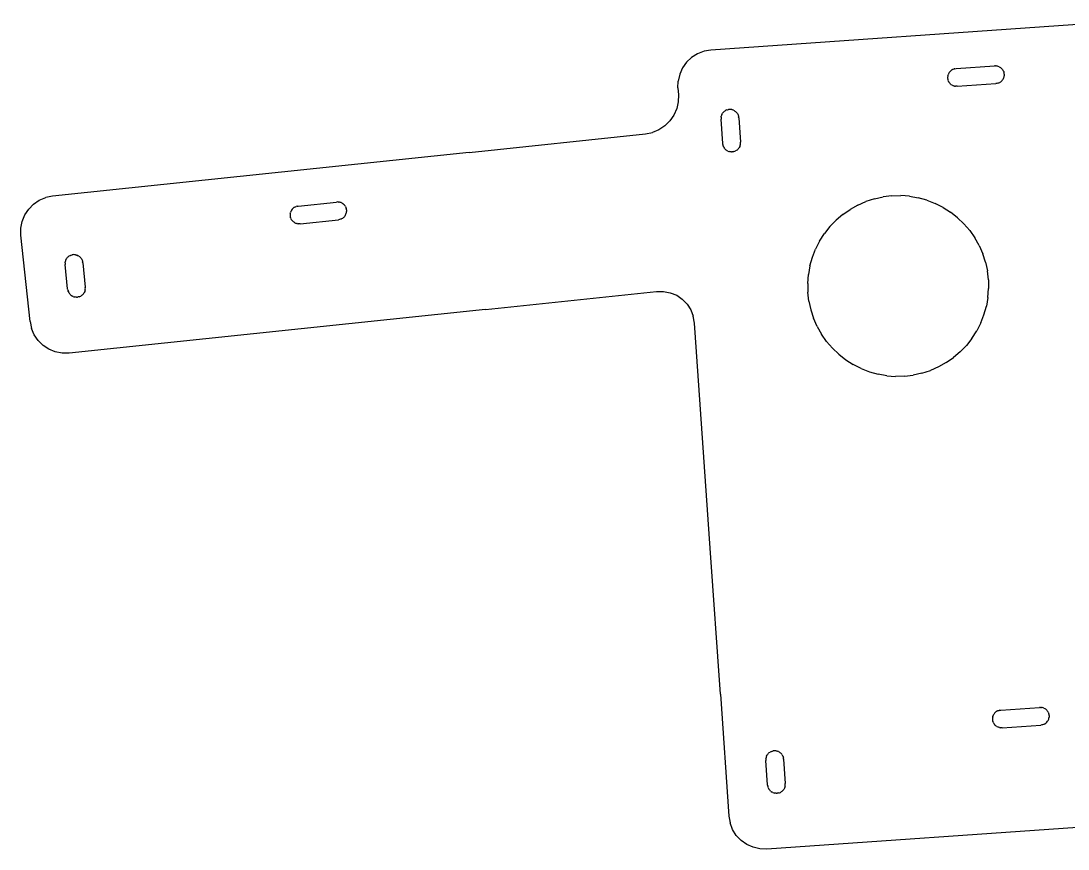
# Model space of a CAD drawing. Extents: x -62 to 45, y -37 to 20.
# Drawn here: x -61.99 to -32.48, y -26.92 to -3.58 of the extents above; entities that cross this region are included whole.
import ezdxf

# ---------------------------------------------------------------- set-up
doc = ezdxf.new("R2010")
doc.units = 0

msp = doc.modelspace()

# ---------------------------------------------------------------- linework, layer by layer
for p, q in [((-30.775, -3.576, 0), (-42.546, -4.399, 0)), ((-42.546, -4.399, 0), (-42.739, -4.432, 0)), ((-43.088, -4.606, 0), (-43.231, -4.741, 0)), ((-42.922, -4.502, 0), (-43.088, -4.606, 0)), ((-42.739, -4.432, 0), (-42.922, -4.502, 0)), ((-43.344, -4.9, 0), (-43.424, -5.079, 0)), ((-43.231, -4.741, 0), (-43.344, -4.9, 0)), ((-35.815, -5.006, 0), (-35.83, -5.025, 0)), ((-35.798, -4.988, 0), (-35.815, -5.006, 0)), ((-35.779, -4.972, 0), (-35.798, -4.988, 0)), ((-35.759, -4.958, 0), (-35.779, -4.972, 0)), ((-35.738, -4.946, 0), (-35.759, -4.958, 0)), ((-35.738, -4.946, 0), (-35.715, -4.936, 0)), ((-35.715, -4.936, 0), (-35.692, -4.929, 0)), ((-35.668, -4.924, 0), (-35.692, -4.929, 0)), ((-35.668, -4.924, 0), (-35.639, -4.92, 0)), ((-35.639, -4.92, 0), (-34.551, -4.844, 0)), ((-34.522, -4.843, 0), (-34.551, -4.844, 0)), ((-34.522, -4.843, 0), (-34.498, -4.845, 0)), ((-34.473, -4.85, 0), (-34.498, -4.845, 0)), ((-34.45, -4.856, 0), (-34.473, -4.85, 0)), ((-34.427, -4.865, 0), (-34.45, -4.856, 0)), ((-34.427, -4.865, 0), (-34.405, -4.876, 0)), ((-34.405, -4.876, 0), (-34.385, -4.889, 0)), ((-34.365, -4.905, 0), (-34.385, -4.889, 0)), ((-34.365, -4.905, 0), (-34.348, -4.922, 0)), ((-34.348, -4.922, 0), (-34.332, -4.94, 0)), ((-34.332, -4.94, 0), (-34.318, -4.96, 0)), ((-34.306, -4.982, 0), (-34.318, -4.96, 0)), ((-34.306, -4.982, 0), (-34.296, -5.004, 0)), ((-34.296, -5.004, 0), (-34.288, -5.027, 0)), ((-43.474, -5.466, 0), (-43.468, -5.271, 0)), ((-43.424, -5.079, 0), (-43.468, -5.271, 0)), ((-35.874, -5.138, 0), (-35.876, -5.163, 0)), ((-35.876, -5.163, 0), (-35.876, -5.187, 0)), ((-35.876, -5.187, 0), (-35.873, -5.212, 0)), ((-35.87, -5.114, 0), (-35.874, -5.138, 0)), ((-35.873, -5.212, 0), (-35.867, -5.236, 0)), ((-35.87, -5.114, 0), (-35.863, -5.091, 0)), ((-35.86, -5.259, 0), (-35.867, -5.236, 0)), ((-35.854, -5.068, 0), (-35.863, -5.091, 0)), ((-35.86, -5.259, 0), (-35.85, -5.281, 0)), ((-35.843, -5.046, 0), (-35.854, -5.068, 0)), ((-35.838, -5.303, 0), (-35.85, -5.281, 0)), ((-35.83, -5.025, 0), (-35.843, -5.046, 0)), ((-35.824, -5.323, 0), (-35.838, -5.303, 0)), ((-34.418, -5.317, 0), (-34.396, -5.305, 0)), ((-34.396, -5.305, 0), (-34.376, -5.291, 0)), ((-34.376, -5.291, 0), (-34.358, -5.275, 0)), ((-34.358, -5.275, 0), (-34.341, -5.257, 0)), ((-34.341, -5.257, 0), (-34.325, -5.238, 0)), ((-34.325, -5.238, 0), (-34.312, -5.217, 0)), ((-34.312, -5.217, 0), (-34.301, -5.195, 0)), ((-34.301, -5.195, 0), (-34.292, -5.172, 0)), ((-34.292, -5.172, 0), (-34.286, -5.149, 0)), ((-34.283, -5.051, 0), (-34.288, -5.027, 0)), ((-34.286, -5.149, 0), (-34.281, -5.125, 0)), ((-34.28, -5.076, 0), (-34.283, -5.051, 0)), ((-34.279, -5.1, 0), (-34.281, -5.125, 0)), ((-34.28, -5.076, 0), (-34.279, -5.1, 0)), ((-43.474, -5.466, 0), (-43.46, -5.656, 0)), ((-35.808, -5.341, 0), (-35.824, -5.323, 0)), ((-35.79, -5.358, 0), (-35.808, -5.341, 0)), ((-35.771, -5.373, 0), (-35.79, -5.358, 0)), ((-35.75, -5.387, 0), (-35.771, -5.373, 0)), ((-35.75, -5.387, 0), (-35.728, -5.398, 0)), ((-35.728, -5.398, 0), (-35.706, -5.407, 0)), ((-35.682, -5.413, 0), (-35.706, -5.407, 0)), ((-35.682, -5.413, 0), (-35.658, -5.418, 0)), ((-35.633, -5.419, 0), (-35.658, -5.418, 0)), ((-35.604, -5.419, 0), (-35.633, -5.419, 0)), ((-35.604, -5.419, 0), (-34.517, -5.343, 0)), ((-34.487, -5.339, 0), (-34.517, -5.343, 0)), ((-34.463, -5.334, 0), (-34.487, -5.339, 0)), ((-34.44, -5.326, 0), (-34.463, -5.334, 0)), ((-34.418, -5.317, 0), (-34.44, -5.326, 0)), ((-43.466, -5.853, 0), (-43.509, -6.046, 0)), ((-43.46, -5.656, 0), (-43.466, -5.853, 0)), ((-43.509, -6.046, 0), (-43.589, -6.228, 0)), ((-42.24, -6.216, 0), (-42.229, -6.194, 0)), ((-42.229, -6.194, 0), (-42.215, -6.174, 0)), ((-42.2, -6.154, 0), (-42.215, -6.174, 0)), ((-42.2, -6.154, 0), (-42.183, -6.137, 0)), ((-42.183, -6.137, 0), (-42.165, -6.121, 0)), ((-42.165, -6.121, 0), (-42.145, -6.107, 0)), ((-42.123, -6.095, 0), (-42.145, -6.107, 0)), ((-42.101, -6.085, 0), (-42.123, -6.095, 0)), ((-42.101, -6.085, 0), (-42.078, -6.077, 0)), ((-42.078, -6.077, 0), (-42.054, -6.072, 0)), ((-42.029, -6.069, 0), (-42.054, -6.072, 0)), ((-42.005, -6.069, 0), (-42.029, -6.069, 0)), ((-41.98, -6.07, 0), (-42.005, -6.069, 0)), ((-41.956, -6.075, 0), (-41.98, -6.07, 0)), ((-41.956, -6.075, 0), (-41.933, -6.081, 0)), ((-41.91, -6.09, 0), (-41.933, -6.081, 0)), ((-41.91, -6.09, 0), (-41.888, -6.101, 0)), ((-41.867, -6.115, 0), (-41.888, -6.101, 0)), ((-41.867, -6.115, 0), (-41.848, -6.13, 0)), ((-41.848, -6.13, 0), (-41.83, -6.147, 0)), ((-41.814, -6.165, 0), (-41.83, -6.147, 0)), ((-41.8, -6.185, 0), (-41.814, -6.165, 0)), ((-41.8, -6.185, 0), (-41.788, -6.207, 0)), ((-43.702, -6.392, 0), (-43.844, -6.532, 0)), ((-43.589, -6.228, 0), (-43.702, -6.392, 0)), ((-42.26, -6.287, 0), (-42.261, -6.311, 0)), ((-42.261, -6.311, 0), (-42.261, -6.341, 0)), ((-42.213, -7.029, 0), (-42.261, -6.341, 0)), ((-42.26, -6.287, 0), (-42.255, -6.263, 0)), ((-42.249, -6.239, 0), (-42.255, -6.263, 0)), ((-42.24, -6.216, 0), (-42.249, -6.239, 0)), ((-41.788, -6.207, 0), (-41.778, -6.229, 0)), ((-41.778, -6.229, 0), (-41.771, -6.253, 0)), ((-41.771, -6.253, 0), (-41.766, -6.276, 0)), ((-41.762, -6.306, 0), (-41.766, -6.276, 0)), ((-41.762, -6.306, 0), (-41.714, -6.994, 0)), ((-49.361, -7.281, 0), (-44.385, -6.758, 0)), ((-44.385, -6.758, 0), (-44.192, -6.719, 0)), ((-44.01, -6.642, 0), (-44.192, -6.719, 0)), ((-43.844, -6.532, 0), (-44.01, -6.642, 0)), ((-42.209, -7.058, 0), (-42.213, -7.029, 0)), ((-42.209, -7.058, 0), (-42.204, -7.082, 0)), ((-41.72, -7.072, 0), (-41.726, -7.096, 0)), ((-41.72, -7.072, 0), (-41.715, -7.048, 0)), ((-41.715, -7.048, 0), (-41.713, -7.024, 0)), ((-41.713, -7.024, 0), (-41.714, -6.994, 0)), ((-49.361, -7.281, 0), (-61.096, -8.515, 0)), ((-42.196, -7.106, 0), (-42.204, -7.082, 0)), ((-42.196, -7.106, 0), (-42.186, -7.128, 0)), ((-42.186, -7.128, 0), (-42.175, -7.149, 0)), ((-42.16, -7.169, 0), (-42.175, -7.149, 0)), ((-42.145, -7.188, 0), (-42.16, -7.169, 0)), ((-42.127, -7.205, 0), (-42.145, -7.188, 0)), ((-42.127, -7.205, 0), (-42.108, -7.22, 0)), ((-42.108, -7.22, 0), (-42.087, -7.233, 0)), ((-42.065, -7.244, 0), (-42.087, -7.233, 0)), ((-42.065, -7.244, 0), (-42.042, -7.253, 0)), ((-42.042, -7.253, 0), (-42.019, -7.26, 0)), ((-41.994, -7.264, 0), (-42.019, -7.26, 0)), ((-41.97, -7.266, 0), (-41.994, -7.264, 0)), ((-41.97, -7.266, 0), (-41.946, -7.266, 0)), ((-41.921, -7.263, 0), (-41.946, -7.266, 0)), ((-41.897, -7.257, 0), (-41.921, -7.263, 0)), ((-41.897, -7.257, 0), (-41.874, -7.25, 0)), ((-41.874, -7.25, 0), (-41.852, -7.24, 0)), ((-41.83, -7.228, 0), (-41.852, -7.24, 0)), ((-41.81, -7.214, 0), (-41.83, -7.228, 0)), ((-41.791, -7.198, 0), (-41.81, -7.214, 0)), ((-41.774, -7.18, 0), (-41.791, -7.198, 0)), ((-41.771, -7.176, 0), (-41.774, -7.18, 0)), ((-41.771, -7.176, 0), (-41.759, -7.161, 0)), ((-41.746, -7.14, 0), (-41.759, -7.161, 0)), ((-41.735, -7.119, 0), (-41.746, -7.14, 0)), ((-41.726, -7.096, 0), (-41.735, -7.119, 0)), ((-61.469, -8.63, 0), (-61.288, -8.554, 0)), ((-61.096, -8.515, 0), (-61.288, -8.554, 0)), ((-37.94, -8.587, 0), (-37.696, -8.533, 0)), ((-37.447, -8.503, 0), (-37.696, -8.533, 0)), ((-37.447, -8.503, 0), (-37.197, -8.498, 0)), ((-36.947, -8.518, 0), (-37.197, -8.498, 0)), ((-36.947, -8.518, 0), (-36.701, -8.561, 0)), ((-61.769, -8.88, 0), (-61.631, -8.74, 0)), ((-61.631, -8.74, 0), (-61.469, -8.63, 0)), ((-54.313, -8.851, 0), (-54.332, -8.868, 0)), ((-54.294, -8.837, 0), (-54.313, -8.851, 0)), ((-54.273, -8.824, 0), (-54.294, -8.837, 0)), ((-54.273, -8.824, 0), (-54.251, -8.813, 0)), ((-54.251, -8.813, 0), (-54.228, -8.805, 0)), ((-54.204, -8.799, 0), (-54.228, -8.805, 0)), ((-54.204, -8.799, 0), (-54.175, -8.794, 0)), ((-54.175, -8.794, 0), (-53.091, -8.68, 0)), ((-53.061, -8.679, 0), (-53.091, -8.68, 0)), ((-53.061, -8.679, 0), (-53.037, -8.68, 0)), ((-53.013, -8.683, 0), (-53.037, -8.68, 0)), ((-52.989, -8.689, 0), (-53.013, -8.683, 0)), ((-52.966, -8.697, 0), (-52.989, -8.689, 0)), ((-52.966, -8.697, 0), (-52.943, -8.707, 0)), ((-52.943, -8.707, 0), (-52.922, -8.72, 0)), ((-52.903, -8.734, 0), (-52.922, -8.72, 0)), ((-52.903, -8.734, 0), (-52.884, -8.751, 0)), ((-52.884, -8.751, 0), (-52.868, -8.769, 0)), ((-52.868, -8.769, 0), (-52.853, -8.788, 0)), ((-52.84, -8.809, 0), (-52.853, -8.788, 0)), ((-52.84, -8.809, 0), (-52.83, -8.831, 0)), ((-52.83, -8.831, 0), (-52.821, -8.854, 0)), ((-38.407, -8.765, 0), (-38.625, -8.888, 0)), ((-38.407, -8.765, 0), (-38.178, -8.665, 0)), ((-37.94, -8.587, 0), (-38.178, -8.665, 0)), ((-36.46, -8.629, 0), (-36.701, -8.561, 0)), ((-36.46, -8.629, 0), (-36.227, -8.72, 0)), ((-36.004, -8.833, 0), (-36.227, -8.72, 0)), ((-36.004, -8.833, 0), (-35.793, -8.968, 0)), ((-61.95, -9.225, 0), (-61.876, -9.043, 0)), ((-61.876, -9.043, 0), (-61.769, -8.88, 0)), ((-54.402, -9.021, 0), (-54.403, -9.045, 0)), ((-54.403, -9.045, 0), (-54.402, -9.07, 0)), ((-54.399, -8.996, 0), (-54.402, -9.021, 0)), ((-54.402, -9.07, 0), (-54.398, -9.094, 0)), ((-54.399, -8.996, 0), (-54.393, -8.973, 0)), ((-54.398, -9.094, 0), (-54.392, -9.118, 0)), ((-54.385, -8.949, 0), (-54.393, -8.973, 0)), ((-54.384, -9.141, 0), (-54.392, -9.118, 0)), ((-54.375, -8.927, 0), (-54.385, -8.949, 0)), ((-54.384, -9.141, 0), (-54.373, -9.163, 0)), ((-54.362, -8.906, 0), (-54.375, -8.927, 0)), ((-54.348, -8.886, 0), (-54.362, -8.906, 0)), ((-54.332, -8.868, 0), (-54.348, -8.886, 0)), ((-52.941, -9.148, 0), (-52.92, -9.135, 0)), ((-52.92, -9.135, 0), (-52.9, -9.121, 0)), ((-52.9, -9.121, 0), (-52.882, -9.104, 0)), ((-52.882, -9.104, 0), (-52.866, -9.086, 0)), ((-52.866, -9.086, 0), (-52.851, -9.066, 0)), ((-52.851, -9.066, 0), (-52.839, -9.045, 0)), ((-52.839, -9.045, 0), (-52.828, -9.023, 0)), ((-52.828, -9.023, 0), (-52.82, -8.999, 0)), ((-52.815, -8.878, 0), (-52.821, -8.854, 0)), ((-52.82, -8.999, 0), (-52.814, -8.976, 0)), ((-52.811, -8.902, 0), (-52.815, -8.878, 0)), ((-52.814, -8.976, 0), (-52.811, -8.951, 0)), ((-52.811, -8.902, 0), (-52.81, -8.927, 0)), ((-52.81, -8.927, 0), (-52.811, -8.951, 0)), ((-38.83, -9.031, 0), (-39.02, -9.194, 0)), ((-38.83, -9.031, 0), (-38.625, -8.888, 0)), ((-35.596, -9.123, 0), (-35.793, -8.968, 0)), ((-35.416, -9.296, 0), (-35.596, -9.123, 0)), ((-61.987, -9.418, 0), (-61.95, -9.225, 0)), ((-61.986, -9.614, 0), (-61.987, -9.418, 0)), ((-54.361, -9.184, 0), (-54.373, -9.163, 0)), ((-54.346, -9.203, 0), (-54.361, -9.184, 0)), ((-54.329, -9.221, 0), (-54.346, -9.203, 0)), ((-54.311, -9.238, 0), (-54.329, -9.221, 0)), ((-54.291, -9.252, 0), (-54.311, -9.238, 0)), ((-54.27, -9.265, 0), (-54.291, -9.252, 0)), ((-54.27, -9.265, 0), (-54.248, -9.275, 0)), ((-54.248, -9.275, 0), (-54.225, -9.283, 0)), ((-54.201, -9.289, 0), (-54.225, -9.283, 0)), ((-54.201, -9.289, 0), (-54.177, -9.292, 0)), ((-54.152, -9.293, 0), (-54.177, -9.292, 0)), ((-54.123, -9.292, 0), (-54.152, -9.293, 0)), ((-54.123, -9.292, 0), (-53.039, -9.178, 0)), ((-53.009, -9.173, 0), (-53.039, -9.178, 0)), ((-52.986, -9.167, 0), (-53.009, -9.173, 0)), ((-52.963, -9.159, 0), (-52.986, -9.167, 0)), ((-52.941, -9.148, 0), (-52.963, -9.159, 0)), ((-39.194, -9.374, 0), (-39.348, -9.571, 0)), ((-39.02, -9.194, 0), (-39.194, -9.374, 0)), ((-35.253, -9.486, 0), (-35.416, -9.296, 0)), ((-61.73, -12.05, 0), (-61.986, -9.614, 0)), ((-39.483, -9.782, 0), (-39.348, -9.571, 0)), ((-35.253, -9.486, 0), (-35.11, -9.691, 0)), ((-34.987, -9.909, 0), (-35.11, -9.691, 0)), ((-39.687, -10.238, 0), (-39.596, -10.005, 0)), ((-39.483, -9.782, 0), (-39.596, -10.005, 0)), ((-34.987, -9.909, 0), (-34.887, -10.138, 0)), ((-60.727, -10.32, 0), (-60.735, -10.343, 0)), ((-60.727, -10.32, 0), (-60.716, -10.298, 0)), ((-60.716, -10.298, 0), (-60.704, -10.276, 0)), ((-60.689, -10.257, 0), (-60.704, -10.276, 0)), ((-60.689, -10.257, 0), (-60.673, -10.238, 0)), ((-60.673, -10.238, 0), (-60.655, -10.222, 0)), ((-60.655, -10.222, 0), (-60.635, -10.207, 0)), ((-60.614, -10.194, 0), (-60.635, -10.207, 0)), ((-60.592, -10.184, 0), (-60.614, -10.194, 0)), ((-60.592, -10.184, 0), (-60.569, -10.175, 0)), ((-60.569, -10.175, 0), (-60.546, -10.169, 0)), ((-60.521, -10.165, 0), (-60.546, -10.169, 0)), ((-60.497, -10.164, 0), (-60.521, -10.165, 0)), ((-60.472, -10.165, 0), (-60.497, -10.164, 0)), ((-60.448, -10.169, 0), (-60.472, -10.165, 0)), ((-60.448, -10.169, 0), (-60.424, -10.174, 0)), ((-60.401, -10.182, 0), (-60.424, -10.174, 0)), ((-60.401, -10.182, 0), (-60.379, -10.193, 0)), ((-60.358, -10.205, 0), (-60.379, -10.193, 0)), ((-60.358, -10.205, 0), (-60.338, -10.22, 0)), ((-60.338, -10.22, 0), (-60.32, -10.236, 0)), ((-60.303, -10.254, 0), (-60.32, -10.236, 0)), ((-60.288, -10.274, 0), (-60.303, -10.254, 0)), ((-60.288, -10.274, 0), (-60.276, -10.295, 0)), ((-60.276, -10.295, 0), (-60.265, -10.317, 0)), ((-60.265, -10.317, 0), (-60.257, -10.34, 0)), ((-39.755, -10.479, 0), (-39.687, -10.238, 0)), ((-34.809, -10.376, 0), (-34.887, -10.138, 0)), ((-60.744, -10.391, 0), (-60.745, -10.415, 0)), ((-60.745, -10.415, 0), (-60.743, -10.445, 0)), ((-60.744, -10.391, 0), (-60.741, -10.367, 0)), ((-60.671, -11.131, 0), (-60.743, -10.445, 0)), ((-60.735, -10.343, 0), (-60.741, -10.367, 0)), ((-60.257, -10.34, 0), (-60.251, -10.364, 0)), ((-60.246, -10.393, 0), (-60.251, -10.364, 0)), ((-60.246, -10.393, 0), (-60.174, -11.079, 0)), ((-39.755, -10.479, 0), (-39.799, -10.725, 0)), ((-34.809, -10.376, 0), (-34.755, -10.621, 0)), ((-34.725, -10.869, 0), (-34.755, -10.621, 0)), ((-39.818, -10.975, 0), (-39.799, -10.725, 0)), ((-34.725, -10.869, 0), (-34.72, -11.119, 0)), ((-60.667, -11.16, 0), (-60.671, -11.131, 0)), ((-60.667, -11.16, 0), (-60.661, -11.184, 0)), ((-60.652, -11.207, 0), (-60.661, -11.184, 0)), ((-60.652, -11.207, 0), (-60.642, -11.229, 0)), ((-60.191, -11.204, 0), (-60.201, -11.226, 0)), ((-60.183, -11.181, 0), (-60.191, -11.204, 0)), ((-60.177, -11.157, 0), (-60.183, -11.181, 0)), ((-60.177, -11.157, 0), (-60.173, -11.133, 0)), ((-60.172, -11.108, 0), (-60.174, -11.079, 0)), ((-60.173, -11.133, 0), (-60.172, -11.108, 0)), ((-48.895, -11.707, 0), (-44.074, -11.2, 0)), ((-44.074, -11.2, 0), (-43.879, -11.199, 0)), ((-43.879, -11.199, 0), (-43.689, -11.236, 0)), ((-39.818, -10.975, 0), (-39.813, -11.225, 0)), ((-34.74, -11.369, 0), (-34.72, -11.119, 0)), ((-60.642, -11.229, 0), (-60.629, -11.25, 0)), ((-60.614, -11.27, 0), (-60.629, -11.25, 0)), ((-60.598, -11.288, 0), (-60.614, -11.27, 0)), ((-60.579, -11.304, 0), (-60.598, -11.288, 0)), ((-60.579, -11.304, 0), (-60.559, -11.319, 0)), ((-60.559, -11.319, 0), (-60.538, -11.331, 0)), ((-60.516, -11.341, 0), (-60.538, -11.331, 0)), ((-60.516, -11.341, 0), (-60.493, -11.35, 0)), ((-60.493, -11.35, 0), (-60.469, -11.355, 0)), ((-60.445, -11.359, 0), (-60.469, -11.355, 0)), ((-60.42, -11.36, 0), (-60.445, -11.359, 0)), ((-60.42, -11.36, 0), (-60.396, -11.358, 0)), ((-60.372, -11.355, 0), (-60.396, -11.358, 0)), ((-60.348, -11.349, 0), (-60.372, -11.355, 0)), ((-60.348, -11.349, 0), (-60.325, -11.34, 0)), ((-60.325, -11.34, 0), (-60.303, -11.33, 0)), ((-60.282, -11.317, 0), (-60.303, -11.33, 0)), ((-60.262, -11.302, 0), (-60.282, -11.317, 0)), ((-60.244, -11.285, 0), (-60.262, -11.302, 0)), ((-60.228, -11.267, 0), (-60.244, -11.285, 0)), ((-60.225, -11.263, 0), (-60.228, -11.267, 0)), ((-60.225, -11.263, 0), (-60.214, -11.247, 0)), ((-60.201, -11.226, 0), (-60.214, -11.247, 0)), ((-43.689, -11.236, 0), (-43.51, -11.31, 0)), ((-43.51, -11.31, 0), (-43.351, -11.418, 0)), ((-43.351, -11.418, 0), (-43.217, -11.556, 0)), ((-39.783, -11.474, 0), (-39.813, -11.225, 0)), ((-39.783, -11.474, 0), (-39.729, -11.718, 0)), ((-34.74, -11.369, 0), (-34.783, -11.615, 0)), ((-48.895, -11.707, 0), (-60.631, -12.94, 0)), ((-43.217, -11.556, 0), (-43.113, -11.719, 0)), ((-43.113, -11.719, 0), (-43.043, -11.9, 0)), ((-39.729, -11.718, 0), (-39.652, -11.956, 0)), ((-34.851, -11.856, 0), (-34.783, -11.615, 0)), ((-61.73, -12.05, 0), (-61.69, -12.242, 0)), ((-43.01, -12.093, 0), (-43.043, -11.9, 0)), ((-42.567, -18.435, 0), (-43.01, -12.093, 0)), ((-39.551, -12.185, 0), (-39.652, -11.956, 0)), ((-34.942, -12.089, 0), (-35.055, -12.312, 0)), ((-34.942, -12.089, 0), (-34.851, -11.856, 0)), ((-61.614, -12.423, 0), (-61.69, -12.242, 0)), ((-39.551, -12.185, 0), (-39.429, -12.403, 0)), ((-35.19, -12.523, 0), (-35.055, -12.312, 0)), ((-61.504, -12.585, 0), (-61.614, -12.423, 0)), ((-61.365, -12.723, 0), (-61.504, -12.585, 0)), ((-39.285, -12.608, 0), (-39.429, -12.403, 0)), ((-39.285, -12.608, 0), (-39.123, -12.798, 0)), ((-35.19, -12.523, 0), (-35.345, -12.72, 0)), ((-61.201, -12.831, 0), (-61.365, -12.723, 0)), ((-61.019, -12.904, 0), (-61.201, -12.831, 0)), ((-60.827, -12.941, 0), (-61.019, -12.904, 0)), ((-60.631, -12.94, 0), (-60.827, -12.941, 0)), ((-38.942, -12.972, 0), (-39.123, -12.798, 0)), ((-38.942, -12.972, 0), (-38.745, -13.126, 0)), ((-35.518, -12.901, 0), (-35.708, -13.063, 0)), ((-35.345, -12.72, 0), (-35.518, -12.901, 0)), ((-38.745, -13.126, 0), (-38.534, -13.261, 0)), ((-38.311, -13.374, 0), (-38.534, -13.261, 0)), ((-35.913, -13.207, 0), (-36.131, -13.329, 0)), ((-35.913, -13.207, 0), (-35.708, -13.063, 0)), ((-38.311, -13.374, 0), (-38.078, -13.465, 0)), ((-38.078, -13.465, 0), (-37.837, -13.533, 0)), ((-37.591, -13.577, 0), (-37.837, -13.533, 0)), ((-37.091, -13.591, 0), (-36.843, -13.561, 0)), ((-36.598, -13.507, 0), (-36.843, -13.561, 0)), ((-36.598, -13.507, 0), (-36.36, -13.43, 0)), ((-36.131, -13.329, 0), (-36.36, -13.43, 0)), ((-37.591, -13.577, 0), (-37.341, -13.596, 0)), ((-37.091, -13.591, 0), (-37.341, -13.596, 0)), ((-42.279, -22.55, 0), (-42.567, -18.435, 0)), ((-42.279, -22.55, 0), (-42.038, -25.991, 0)), ((-34.451, -23.017, 0), (-34.427, -23.01, 0)), ((-34.403, -23.004, 0), (-34.427, -23.01, 0)), ((-34.403, -23.004, 0), (-34.374, -23.001, 0)), ((-34.374, -23.001, 0), (-33.287, -22.925, 0)), ((-33.257, -22.924, 0), (-33.287, -22.925, 0)), ((-33.257, -22.924, 0), (-33.233, -22.926, 0)), ((-33.209, -22.93, 0), (-33.233, -22.926, 0)), ((-33.185, -22.937, 0), (-33.209, -22.93, 0)), ((-33.162, -22.946, 0), (-33.185, -22.937, 0)), ((-33.162, -22.946, 0), (-33.14, -22.957, 0)), ((-33.14, -22.957, 0), (-33.12, -22.97, 0)), ((-33.1, -22.985, 0), (-33.12, -22.97, 0)), ((-33.1, -22.985, 0), (-33.083, -23.002, 0)), ((-33.083, -23.002, 0), (-33.067, -23.021, 0)), ((-34.609, -23.219, 0), (-34.611, -23.243, 0)), ((-34.611, -23.243, 0), (-34.611, -23.268, 0)), ((-34.611, -23.268, 0), (-34.608, -23.292, 0)), ((-34.605, -23.195, 0), (-34.609, -23.219, 0)), ((-34.608, -23.292, 0), (-34.603, -23.316, 0)), ((-34.605, -23.195, 0), (-34.598, -23.171, 0)), ((-34.59, -23.148, 0), (-34.598, -23.171, 0)), ((-34.578, -23.127, 0), (-34.59, -23.148, 0)), ((-34.565, -23.106, 0), (-34.578, -23.127, 0)), ((-34.55, -23.087, 0), (-34.565, -23.106, 0)), ((-34.533, -23.069, 0), (-34.55, -23.087, 0)), ((-34.515, -23.053, 0), (-34.533, -23.069, 0)), ((-34.494, -23.039, 0), (-34.515, -23.053, 0)), ((-34.473, -23.027, 0), (-34.494, -23.039, 0)), ((-34.473, -23.027, 0), (-34.451, -23.017, 0)), ((-33.067, -23.021, 0), (-33.053, -23.041, 0)), ((-33.061, -23.318, 0), (-33.047, -23.298, 0)), ((-33.041, -23.062, 0), (-33.053, -23.041, 0)), ((-33.047, -23.298, 0), (-33.036, -23.276, 0)), ((-33.041, -23.062, 0), (-33.031, -23.085, 0)), ((-33.036, -23.276, 0), (-33.027, -23.253, 0)), ((-33.031, -23.085, 0), (-33.023, -23.108, 0)), ((-33.027, -23.253, 0), (-33.021, -23.229, 0)), ((-33.018, -23.132, 0), (-33.023, -23.108, 0)), ((-33.021, -23.229, 0), (-33.017, -23.205, 0)), ((-33.015, -23.156, 0), (-33.018, -23.132, 0)), ((-33.015, -23.181, 0), (-33.017, -23.205, 0)), ((-33.015, -23.156, 0), (-33.015, -23.181, 0)), ((-34.595, -23.34, 0), (-34.603, -23.316, 0)), ((-34.595, -23.34, 0), (-34.585, -23.362, 0)), ((-34.573, -23.383, 0), (-34.585, -23.362, 0)), ((-34.559, -23.403, 0), (-34.573, -23.383, 0)), ((-34.543, -23.422, 0), (-34.559, -23.403, 0)), ((-34.526, -23.439, 0), (-34.543, -23.422, 0)), ((-34.506, -23.454, 0), (-34.526, -23.439, 0)), ((-34.486, -23.467, 0), (-34.506, -23.454, 0)), ((-34.486, -23.467, 0), (-34.464, -23.478, 0)), ((-34.464, -23.478, 0), (-34.441, -23.487, 0)), ((-34.417, -23.494, 0), (-34.441, -23.487, 0)), ((-34.417, -23.494, 0), (-34.393, -23.498, 0)), ((-34.369, -23.5, 0), (-34.393, -23.498, 0)), ((-34.339, -23.5, 0), (-34.369, -23.5, 0)), ((-34.339, -23.5, 0), (-33.252, -23.424, 0)), ((-33.223, -23.42, 0), (-33.252, -23.424, 0)), ((-33.199, -23.415, 0), (-33.223, -23.42, 0)), ((-33.175, -23.407, 0), (-33.199, -23.415, 0)), ((-33.153, -23.397, 0), (-33.175, -23.407, 0)), ((-33.153, -23.397, 0), (-33.132, -23.385, 0)), ((-33.132, -23.385, 0), (-33.111, -23.371, 0)), ((-33.111, -23.371, 0), (-33.093, -23.355, 0)), ((-33.093, -23.355, 0), (-33.076, -23.338, 0)), ((-33.076, -23.338, 0), (-33.061, -23.318, 0)), ((-40.9, -24.201, 0), (-40.88, -24.187, 0)), ((-40.859, -24.175, 0), (-40.88, -24.187, 0)), ((-40.836, -24.166, 0), (-40.859, -24.175, 0)), ((-40.836, -24.166, 0), (-40.813, -24.158, 0)), ((-40.813, -24.158, 0), (-40.789, -24.153, 0)), ((-40.765, -24.15, 0), (-40.789, -24.153, 0)), ((-40.74, -24.149, 0), (-40.765, -24.15, 0)), ((-40.716, -24.151, 0), (-40.74, -24.149, 0)), ((-40.691, -24.155, 0), (-40.716, -24.151, 0)), ((-40.691, -24.155, 0), (-40.668, -24.162, 0)), ((-40.645, -24.171, 0), (-40.668, -24.162, 0)), ((-40.645, -24.171, 0), (-40.623, -24.182, 0)), ((-40.602, -24.195, 0), (-40.623, -24.182, 0)), ((-40.995, -24.367, 0), (-40.997, -24.392, 0)), ((-40.997, -24.392, 0), (-40.996, -24.421, 0)), ((-40.948, -25.11, 0), (-40.996, -24.421, 0)), ((-40.995, -24.367, 0), (-40.991, -24.343, 0)), ((-40.984, -24.32, 0), (-40.991, -24.343, 0)), ((-40.975, -24.297, 0), (-40.984, -24.32, 0)), ((-40.975, -24.297, 0), (-40.964, -24.275, 0)), ((-40.964, -24.275, 0), (-40.951, -24.254, 0)), ((-40.936, -24.235, 0), (-40.951, -24.254, 0)), ((-40.936, -24.235, 0), (-40.919, -24.217, 0)), ((-40.919, -24.217, 0), (-40.9, -24.201, 0)), ((-40.602, -24.195, 0), (-40.583, -24.21, 0)), ((-40.583, -24.21, 0), (-40.566, -24.227, 0)), ((-40.55, -24.246, 0), (-40.566, -24.227, 0)), ((-40.536, -24.266, 0), (-40.55, -24.246, 0)), ((-40.536, -24.266, 0), (-40.524, -24.287, 0)), ((-40.524, -24.287, 0), (-40.514, -24.31, 0)), ((-40.514, -24.31, 0), (-40.506, -24.333, 0)), ((-40.506, -24.333, 0), (-40.501, -24.357, 0)), ((-40.497, -24.386, 0), (-40.501, -24.357, 0)), ((-40.497, -24.386, 0), (-40.449, -25.075, 0)), ((-40.449, -25.104, 0), (-40.449, -25.075, 0)), ((-40.944, -25.139, 0), (-40.948, -25.11, 0)), ((-40.944, -25.139, 0), (-40.939, -25.163, 0)), ((-40.932, -25.186, 0), (-40.939, -25.163, 0)), ((-40.932, -25.186, 0), (-40.922, -25.209, 0)), ((-40.922, -25.209, 0), (-40.91, -25.23, 0)), ((-40.896, -25.25, 0), (-40.91, -25.23, 0)), ((-40.88, -25.269, 0), (-40.896, -25.25, 0)), ((-40.862, -25.286, 0), (-40.88, -25.269, 0)), ((-40.862, -25.286, 0), (-40.843, -25.301, 0)), ((-40.843, -25.301, 0), (-40.822, -25.314, 0)), ((-40.8, -25.325, 0), (-40.822, -25.314, 0)), ((-40.8, -25.325, 0), (-40.777, -25.334, 0)), ((-40.777, -25.334, 0), (-40.754, -25.341, 0)), ((-40.73, -25.345, 0), (-40.754, -25.341, 0)), ((-40.705, -25.347, 0), (-40.73, -25.345, 0)), ((-40.705, -25.347, 0), (-40.681, -25.346, 0)), ((-40.656, -25.343, 0), (-40.681, -25.346, 0)), ((-40.633, -25.338, 0), (-40.656, -25.343, 0)), ((-40.633, -25.338, 0), (-40.609, -25.331, 0)), ((-40.609, -25.331, 0), (-40.587, -25.321, 0)), ((-40.565, -25.309, 0), (-40.587, -25.321, 0)), ((-40.545, -25.295, 0), (-40.565, -25.309, 0)), ((-40.527, -25.279, 0), (-40.545, -25.295, 0)), ((-40.51, -25.261, 0), (-40.527, -25.279, 0)), ((-40.506, -25.257, 0), (-40.51, -25.261, 0)), ((-40.506, -25.257, 0), (-40.495, -25.242, 0)), ((-40.481, -25.221, 0), (-40.495, -25.242, 0)), ((-40.47, -25.199, 0), (-40.481, -25.221, 0)), ((-40.461, -25.176, 0), (-40.47, -25.199, 0)), ((-40.455, -25.153, 0), (-40.461, -25.176, 0)), ((-40.455, -25.153, 0), (-40.45, -25.129, 0)), ((-40.45, -25.129, 0), (-40.449, -25.104, 0)), ((-42.038, -25.991, 0), (-42.005, -26.184, 0)), ((-41.935, -26.368, 0), (-42.005, -26.184, 0)), ((-31.394, -26.249, 0), (-40.971, -26.919, 0)), ((-41.831, -26.534, 0), (-41.935, -26.368, 0)), ((-41.696, -26.676, 0), (-41.831, -26.534, 0)), ((-41.537, -26.79, 0), (-41.696, -26.676, 0)), ((-41.358, -26.87, 0), (-41.537, -26.79, 0)), ((-41.167, -26.913, 0), (-41.358, -26.87, 0)), ((-40.971, -26.919, 0), (-41.167, -26.913, 0))]:
    msp.add_line(p, q)

doc.saveas('drawing.dxf')
